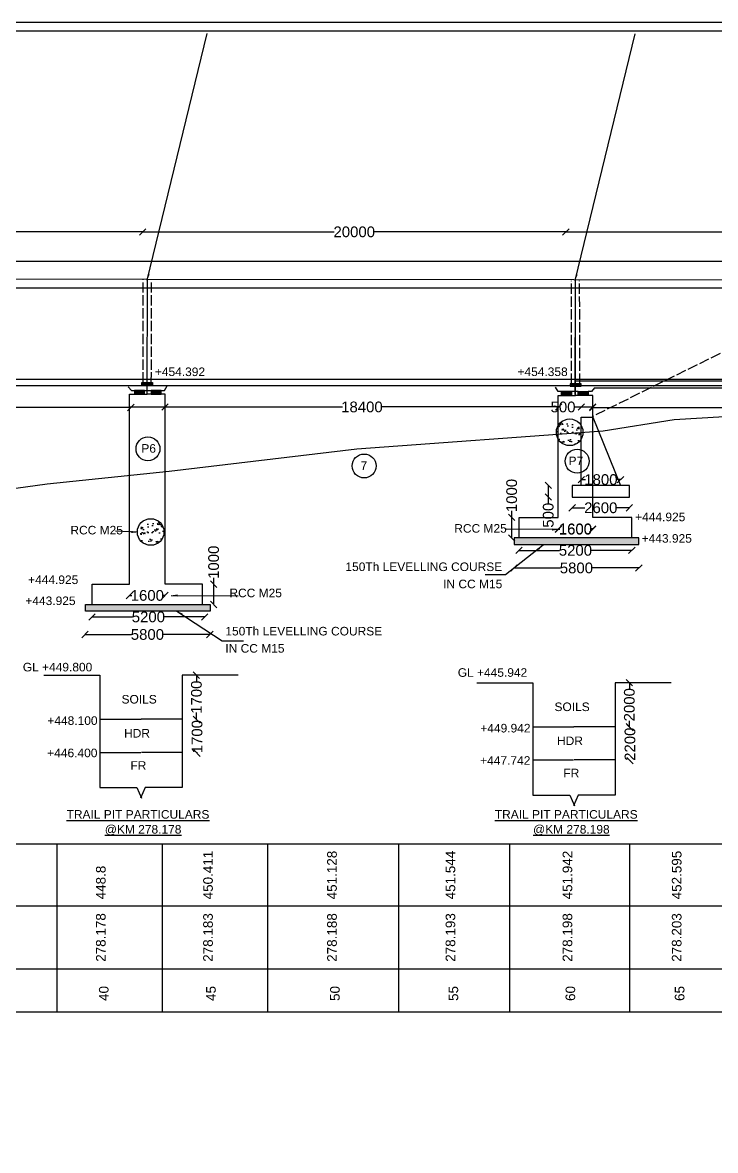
# Model space of a CAD drawing. Header units: millimetres. Extents: x 5124 to 3252586, y 2311 to 45846679.
# Drawn here: x 3132391 to 3164775, y 45793984 to 45846679 of the extents above; entities that cross this region are included whole.
import ezdxf

# ---------------------------------------------------------------- set-up
doc = ezdxf.new("R2010")
doc.units = ezdxf.units.MM
doc.header["$MEASUREMENT"] = 0
doc.linetypes.add('ACAD_ISO02W100', pattern=[15, 12, -3])
for name, color, linetype in [('DIMENSION', 7, 'Continuous'), ('DRAWING', 7, 'Continuous'), ('TEXT', 7, 'Continuous')]:
    doc.layers.add(name, color=color, linetype=linetype)
doc.styles.get("Standard").update_dxf_attribs({"font": 'arial.ttf'})
doc.dimstyles.get("Standard").update_dxf_attribs({"dimtxt": 500, "dimasz": 300, "dimexe": 0.18, "dimexo": 0.0625, "dimgap": 0.09, "dimtad": 0, "dimdec": 0, "dimzin": 0, "dimdsep": 46, "dimtxsty": 'Standard', "dimblk": 'OBLIQUE', "dimcen": 0.09, "dimse1": 1, "dimse2": 1, "dimadec": 0, "dimazin": 0, "dimtfac": 1, "dimtdec": 0, "dimtofl": 0, "dimtmove": 0, "dimatfit": 3, "dimfxl": 1, "dimtolj": 1, "dimtzin": 0, "dimarcsym": 0})

# ---------------------------------------------------------------- blocks, each defined once
blk = doc.blocks.new('_Oblique')
at = {"color": 0, "linetype": 'ByBlock', "lineweight": -2}
blk.add_line((-0.5, -0.5), (0.5, 0.5), dxfattribs=at)
blk = doc.blocks.new('*D43')
at = {"layer": 'Defpoints', "color": 0, "transparency": 16777216}
for p in [(3135638, 45819491), (3140907, 45819491), (3140907, 45818908)]:
    blk.add_point(p, dxfattribs=at)
at = {"layer": 'DIMENSION', "color": 0, "lineweight": -2, "transparency": 16777216}
for p, q in [((3135638, 45818908), (3137527, 45818908)), ((3140907, 45818908), (3139018, 45818908))]:
    blk.add_line(p, q, dxfattribs=at)
at = {"layer": 'DIMENSION', "color": 0, "lineweight": -2, "transparency": 16777216, "xscale": 300, "yscale": 300, "zscale": 300, "rotation": 180}
blk.add_blockref('_Oblique', (3135638, 45818908), dxfattribs=at)
at = {"layer": 'DIMENSION', "color": 0, "lineweight": -2, "transparency": 16777216, "xscale": 300, "yscale": 300, "zscale": 300}
blk.add_blockref('_Oblique', (3140907, 45818908), dxfattribs=at)
at = {"layer": 'DIMENSION', "color": 0, "transparency": 16777216, "insert": (3138272, 45818908), "char_height": 500, "attachment_point": 5}
blk.add_mtext('\\A1;5200', dxfattribs=at)
blk = doc.blocks.new('*D44')
at = {"layer": 'Defpoints', "color": 0, "transparency": 16777216}
for p in [(3135311, 45819185), (3141143, 45819185), (3141143, 45818087)]:
    blk.add_point(p, dxfattribs=at)
at = {"layer": 'DIMENSION', "color": 0, "lineweight": -2, "transparency": 16777216}
for p, q in [((3135311, 45818087), (3137481, 45818087)), ((3141143, 45818087), (3138973, 45818087))]:
    blk.add_line(p, q, dxfattribs=at)
at = {"layer": 'DIMENSION', "color": 0, "lineweight": -2, "transparency": 16777216, "xscale": 300, "yscale": 300, "zscale": 300, "rotation": 180}
blk.add_blockref('_Oblique', (3135311, 45818087), dxfattribs=at)
at = {"layer": 'DIMENSION', "color": 0, "lineweight": -2, "transparency": 16777216, "xscale": 300, "yscale": 300, "zscale": 300}
blk.add_blockref('_Oblique', (3141143, 45818087), dxfattribs=at)
at = {"layer": 'DIMENSION', "color": 0, "transparency": 16777216, "insert": (3138227, 45818087), "char_height": 500, "attachment_point": 5}
blk.add_mtext('\\A1;5800', dxfattribs=at)
blk = doc.blocks.new('*D45')
at = {"layer": 'Defpoints', "color": 0, "transparency": 16777216}
for p in [(3137391, 45820441), (3139054, 45820441), (3139054, 45819912)]:
    blk.add_point(p, dxfattribs=at)
at = {"layer": 'DIMENSION', "color": 0, "lineweight": -2, "transparency": 16777216}
for p, q in [((3137391, 45819912), (3137500, 45819912)), ((3139054, 45819912), (3138945, 45819912))]:
    blk.add_line(p, q, dxfattribs=at)
at = {"layer": 'DIMENSION', "color": 0, "lineweight": -2, "transparency": 16777216, "xscale": 300, "yscale": 300, "zscale": 300, "rotation": 180}
blk.add_blockref('_Oblique', (3137391, 45819912), dxfattribs=at)
at = {"layer": 'DIMENSION', "color": 0, "lineweight": -2, "transparency": 16777216, "xscale": 300, "yscale": 300, "zscale": 300}
blk.add_blockref('_Oblique', (3139054, 45819912), dxfattribs=at)
at = {"layer": 'DIMENSION', "color": 0, "transparency": 16777216, "insert": (3138222, 45819912), "char_height": 500, "attachment_point": 5}
blk.add_mtext('\\A1;1600', dxfattribs=at)
blk = doc.blocks.new('*D46')
at = {"layer": 'Defpoints', "color": 0, "transparency": 16777216}
for p in [(3140807, 45820441), (3141323, 45820441), (3140807, 45819491)]:
    blk.add_point(p, dxfattribs=at)
at = {"layer": 'DIMENSION', "color": 0, "lineweight": -2, "transparency": 16777216}
for p, q in [((3141323, 45820441), (3141323, 45820741)), ((3141323, 45819491), (3141323, 45820441))]:
    blk.add_line(p, q, dxfattribs=at)
at = {"layer": 'DIMENSION', "color": 0, "lineweight": -2, "transparency": 16777216, "xscale": 300, "yscale": 300, "zscale": 300}
for p, rotation in [((3141323, 45820441), 90), ((3141323, 45819491), 270)]:
    blk.add_blockref('_Oblique', p, dxfattribs=dict(at, rotation=rotation))
at = {"layer": 'DIMENSION', "color": 0, "transparency": 16777216, "insert": (3141323, 45821463), "char_height": 500, "attachment_point": 5, "rotation": 90}
blk.add_mtext('\\A1;1000', dxfattribs=at)
blk = doc.blocks.new('*D56')
at = {"layer": 'Defpoints', "color": 0, "transparency": 16777216}
for p in [(3155253, 45823559), (3155596, 45823559), (3155596, 45822600)]:
    blk.add_point(p, dxfattribs=at)
at = {"layer": 'DIMENSION', "color": 0, "lineweight": -2, "transparency": 16777216}
for p, q in [((3155253, 45823559), (3155253, 45823859)), ((3155253, 45822600), (3155253, 45823559))]:
    blk.add_line(p, q, dxfattribs=at)
at = {"layer": 'DIMENSION', "color": 0, "lineweight": -2, "transparency": 16777216, "xscale": 300, "yscale": 300, "zscale": 300}
for p, rotation in [((3155253, 45823559), 90), ((3155253, 45822600), 270)]:
    blk.add_blockref('_Oblique', p, dxfattribs=dict(at, rotation=rotation))
at = {"layer": 'DIMENSION', "color": 0, "transparency": 16777216, "insert": (3155253, 45824582), "char_height": 500, "attachment_point": 5, "rotation": 90}
blk.add_mtext('\\A1;1000', dxfattribs=at)
blk = doc.blocks.new('*D57')
at = {"layer": 'Defpoints', "color": 0, "transparency": 16777216}
for p in [(3155596, 45822600), (3160866, 45822600), (3155596, 45822017)]:
    blk.add_point(p, dxfattribs=at)
at = {"layer": 'DIMENSION', "color": 0, "lineweight": -2, "transparency": 16777216}
for p, q in [((3155596, 45822017), (3157485, 45822017)), ((3160866, 45822017), (3158977, 45822017))]:
    blk.add_line(p, q, dxfattribs=at)
at = {"layer": 'DIMENSION', "color": 0, "lineweight": -2, "transparency": 16777216, "xscale": 300, "yscale": 300, "zscale": 300, "rotation": 180}
blk.add_blockref('_Oblique', (3155596, 45822017), dxfattribs=at)
at = {"layer": 'DIMENSION', "color": 0, "lineweight": -2, "transparency": 16777216, "xscale": 300, "yscale": 300, "zscale": 300}
blk.add_blockref('_Oblique', (3160866, 45822017), dxfattribs=at)
at = {"layer": 'DIMENSION', "color": 0, "transparency": 16777216, "insert": (3158231, 45822017), "char_height": 500, "attachment_point": 5}
blk.add_mtext('\\A1;5200', dxfattribs=at)
blk = doc.blocks.new('*D58')
at = {"layer": 'Defpoints', "color": 0, "transparency": 16777216}
for p in [(3155361, 45822294), (3161193, 45822294), (3155361, 45821196)]:
    blk.add_point(p, dxfattribs=at)
at = {"layer": 'DIMENSION', "color": 0, "lineweight": -2, "transparency": 16777216}
for p, q in [((3155361, 45821196), (3157531, 45821196)), ((3161193, 45821196), (3159022, 45821196))]:
    blk.add_line(p, q, dxfattribs=at)
at = {"layer": 'DIMENSION', "color": 0, "lineweight": -2, "transparency": 16777216, "xscale": 300, "yscale": 300, "zscale": 300, "rotation": 180}
blk.add_blockref('_Oblique', (3155361, 45821196), dxfattribs=at)
at = {"layer": 'DIMENSION', "color": 0, "lineweight": -2, "transparency": 16777216, "xscale": 300, "yscale": 300, "zscale": 300}
blk.add_blockref('_Oblique', (3161193, 45821196), dxfattribs=at)
at = {"layer": 'DIMENSION', "color": 0, "transparency": 16777216, "insert": (3158277, 45821196), "char_height": 500, "attachment_point": 5}
blk.add_mtext('\\A1;5800', dxfattribs=at)
blk = doc.blocks.new('*D59')
at = {"layer": 'Defpoints', "color": 0, "transparency": 16777216}
for p in [(3158080, 45824512), (3160752, 45824512), (3158080, 45824007)]:
    blk.add_point(p, dxfattribs=at)
at = {"layer": 'DIMENSION', "color": 0, "lineweight": -2, "transparency": 16777216}
for p, q in [((3158080, 45824007), (3158666, 45824007)), ((3160752, 45824007), (3160166, 45824007))]:
    blk.add_line(p, q, dxfattribs=at)
at = {"layer": 'DIMENSION', "color": 0, "lineweight": -2, "transparency": 16777216, "xscale": 300, "yscale": 300, "zscale": 300, "rotation": 180}
blk.add_blockref('_Oblique', (3158080, 45824007), dxfattribs=at)
at = {"layer": 'DIMENSION', "color": 0, "lineweight": -2, "transparency": 16777216, "xscale": 300, "yscale": 300, "zscale": 300}
blk.add_blockref('_Oblique', (3160752, 45824007), dxfattribs=at)
at = {"layer": 'DIMENSION', "color": 0, "transparency": 16777216, "insert": (3159416, 45824007), "char_height": 500, "attachment_point": 5}
blk.add_mtext('\\A1;2600', dxfattribs=at)
blk = doc.blocks.new('*D60')
at = {"layer": 'Defpoints', "color": 0, "transparency": 16777216}
for p in [(2750615, 45825053), (3156961, 45824512), (3158080, 45824512)]:
    blk.add_point(p, dxfattribs=at)
at = {"layer": 'DIMENSION', "color": 0, "lineweight": -2, "transparency": 16777216}
for p, q in [((3156961, 45825053), (3156961, 45824512)), ((3156961, 45824512), (3156961, 45824212))]:
    blk.add_line(p, q, dxfattribs=at)
at = {"layer": 'DIMENSION', "color": 0, "lineweight": -2, "transparency": 16777216, "xscale": 300, "yscale": 300, "zscale": 300}
for p, rotation in [((3156961, 45825053), 90), ((3156961, 45824512), 270)]:
    blk.add_blockref('_Oblique', p, dxfattribs=dict(at, rotation=rotation))
at = {"layer": 'DIMENSION', "color": 0, "transparency": 16777216, "insert": (3156961, 45823660), "char_height": 500, "attachment_point": 5, "rotation": 90}
blk.add_mtext('\\A1;500', dxfattribs=at)
blk = doc.blocks.new('*D61')
at = {"layer": 'Defpoints', "color": 0, "transparency": 16777216}
for p in [(3157426, 45824010), (3159036, 45824010), (3157426, 45823021)]:
    blk.add_point(p, dxfattribs=at)
at = {"layer": 'DIMENSION', "color": 0, "lineweight": -2, "transparency": 16777216}
for p, q in [((3157426, 45823021), (3157509, 45823021)), ((3159036, 45823021), (3158954, 45823021))]:
    blk.add_line(p, q, dxfattribs=at)
at = {"layer": 'DIMENSION', "color": 0, "lineweight": -2, "transparency": 16777216, "xscale": 300, "yscale": 300, "zscale": 300, "rotation": 180}
blk.add_blockref('_Oblique', (3157426, 45823021), dxfattribs=at)
at = {"layer": 'DIMENSION', "color": 0, "lineweight": -2, "transparency": 16777216, "xscale": 300, "yscale": 300, "zscale": 300}
blk.add_blockref('_Oblique', (3159036, 45823021), dxfattribs=at)
at = {"layer": 'DIMENSION', "color": 0, "transparency": 16777216, "insert": (3158231, 45823021), "char_height": 500, "attachment_point": 5}
blk.add_mtext('\\A1;1600', dxfattribs=at)
blk = doc.blocks.new('*D62')
at = {"layer": 'Defpoints', "color": 0, "transparency": 16777216}
for p in [(3158502, 45825323), (3158502, 45825053), (3160337, 45825053)]:
    blk.add_point(p, dxfattribs=at)
at = {"layer": 'DIMENSION', "color": 0, "lineweight": -2, "transparency": 16777216}
for p, q in [((3158502, 45825323), (3158698, 45825323)), ((3160337, 45825323), (3160142, 45825323))]:
    blk.add_line(p, q, dxfattribs=at)
at = {"layer": 'DIMENSION', "color": 0, "lineweight": -2, "transparency": 16777216, "xscale": 300, "yscale": 300, "zscale": 300, "rotation": 180}
blk.add_blockref('_Oblique', (3158502, 45825323), dxfattribs=at)
at = {"layer": 'DIMENSION', "color": 0, "lineweight": -2, "transparency": 16777216, "xscale": 300, "yscale": 300, "zscale": 300}
blk.add_blockref('_Oblique', (3160337, 45825323), dxfattribs=at)
at = {"layer": 'DIMENSION', "color": 0, "transparency": 16777216, "insert": (3159420, 45825323), "char_height": 500, "attachment_point": 5}
blk.add_mtext('\\A1;1800', dxfattribs=at)
blk = doc.blocks.new('*D63')
at = {"layer": 'Defpoints', "color": 0, "transparency": 16777216}
for p in [(3158502, 45828716), (3158502, 45828250), (3159036, 45828250)]:
    blk.add_point(p, dxfattribs=at)
at = {"layer": 'DIMENSION', "color": 0, "lineweight": -2, "transparency": 16777216}
for p, q in [((3158502, 45828716), (3158202, 45828716)), ((3159036, 45828716), (3158502, 45828716))]:
    blk.add_line(p, q, dxfattribs=at)
at = {"layer": 'DIMENSION', "color": 0, "lineweight": -2, "transparency": 16777216, "xscale": 300, "yscale": 300, "zscale": 300, "rotation": 180}
blk.add_blockref('_Oblique', (3158502, 45828716), dxfattribs=at)
at = {"layer": 'DIMENSION', "color": 0, "lineweight": -2, "transparency": 16777216, "xscale": 300, "yscale": 300, "zscale": 300}
blk.add_blockref('_Oblique', (3159036, 45828716), dxfattribs=at)
at = {"layer": 'DIMENSION', "color": 0, "transparency": 16777216, "insert": (3157651, 45828716), "char_height": 500, "attachment_point": 5}
blk.add_mtext('\\A1;500', dxfattribs=at)
blk = doc.blocks.new('*D64')
at = {"layer": 'Defpoints', "color": 0, "transparency": 16777216}
for p in [(3157426, 45823559), (3159036, 45823559), (3157426, 45823005)]:
    blk.add_point(p, dxfattribs=at)
at = {"layer": 'DIMENSION', "color": 0, "lineweight": -2, "transparency": 16777216}
for p, q in [((3157426, 45823005), (3157509, 45823005)), ((3159036, 45823005), (3158954, 45823005))]:
    blk.add_line(p, q, dxfattribs=at)
at = {"layer": 'DIMENSION', "color": 0, "lineweight": -2, "transparency": 16777216, "xscale": 300, "yscale": 300, "zscale": 300, "rotation": 180}
blk.add_blockref('_Oblique', (3157426, 45823005), dxfattribs=at)
at = {"layer": 'DIMENSION', "color": 0, "lineweight": -2, "transparency": 16777216, "xscale": 300, "yscale": 300, "zscale": 300}
blk.add_blockref('_Oblique', (3159036, 45823005), dxfattribs=at)
at = {"layer": 'DIMENSION', "color": 0, "transparency": 16777216, "insert": (3158231, 45823005), "char_height": 500, "attachment_point": 5}
blk.add_mtext('\\A1;1600', dxfattribs=at)
blk = doc.blocks.new('*D70')
at = {"layer": 'Defpoints', "color": 0, "lineweight": -2, "transparency": 16777216}
for p, q in [((3119054, 45828694), (3127337, 45828694)), ((3137452, 45828694), (3129170, 45828694))]:
    blk.add_line(p, q, dxfattribs=at)
at = {"layer": 'Defpoints', "color": 0, "transparency": 16777216}
for p in [(3119054, 45828984), (3137452, 45828984), (3137452, 45828694)]:
    blk.add_point(p, dxfattribs=at)
at = {"layer": 'Defpoints', "color": 0, "lineweight": -2, "transparency": 16777216, "xscale": 300, "yscale": 300, "zscale": 300, "rotation": 180}
blk.add_blockref('_Oblique', (3119054, 45828694), dxfattribs=at)
at = {"layer": 'Defpoints', "color": 0, "lineweight": -2, "transparency": 16777216, "xscale": 300, "yscale": 300, "zscale": 300}
blk.add_blockref('_Oblique', (3137452, 45828694), dxfattribs=at)
at = {"layer": 'Defpoints', "color": 0, "transparency": 16777216, "insert": (3128253, 45828694), "char_height": 500, "attachment_point": 5}
blk.add_mtext('\\A1;18400', dxfattribs=at)
blk = doc.blocks.new('*D71')
at = {"layer": 'Defpoints', "color": 0, "lineweight": -2, "transparency": 16777216}
for p, q in [((3139054, 45828718), (3147337, 45828718)), ((3157452, 45828718), (3149170, 45828718))]:
    blk.add_line(p, q, dxfattribs=at)
at = {"layer": 'Defpoints', "color": 0, "transparency": 16777216}
for p in [(3139054, 45829008), (3157452, 45829008), (3157452, 45828718)]:
    blk.add_point(p, dxfattribs=at)
at = {"layer": 'Defpoints', "color": 0, "lineweight": -2, "transparency": 16777216, "xscale": 300, "yscale": 300, "zscale": 300, "rotation": 180}
blk.add_blockref('_Oblique', (3139054, 45828718), dxfattribs=at)
at = {"layer": 'Defpoints', "color": 0, "lineweight": -2, "transparency": 16777216, "xscale": 300, "yscale": 300, "zscale": 300}
blk.add_blockref('_Oblique', (3157452, 45828718), dxfattribs=at)
at = {"layer": 'Defpoints', "color": 0, "transparency": 16777216, "insert": (3148253, 45828718), "char_height": 500, "attachment_point": 5}
blk.add_mtext('\\A1;18400', dxfattribs=at)
blk = doc.blocks.new('*D72')
at = {"layer": 'Defpoints', "color": 0, "lineweight": -2, "transparency": 16777216}
for p, q in [((3159036, 45828694), (3167319, 45828694)), ((3177434, 45828694), (3169152, 45828694))]:
    blk.add_line(p, q, dxfattribs=at)
at = {"layer": 'Defpoints', "color": 0, "transparency": 16777216}
for p in [(3159036, 45828984), (3177434, 45828984), (3177434, 45828694)]:
    blk.add_point(p, dxfattribs=at)
at = {"layer": 'Defpoints', "color": 0, "lineweight": -2, "transparency": 16777216, "xscale": 300, "yscale": 300, "zscale": 300, "rotation": 180}
blk.add_blockref('_Oblique', (3159036, 45828694), dxfattribs=at)
at = {"layer": 'Defpoints', "color": 0, "lineweight": -2, "transparency": 16777216, "xscale": 300, "yscale": 300, "zscale": 300}
blk.add_blockref('_Oblique', (3177434, 45828694), dxfattribs=at)
at = {"layer": 'Defpoints', "color": 0, "transparency": 16777216, "insert": (3168235, 45828694), "char_height": 500, "attachment_point": 5}
blk.add_mtext('\\A1;18400', dxfattribs=at)
blk = doc.blocks.new('*D79')
at = {"layer": 'Defpoints', "color": 0, "lineweight": -2, "transparency": 16777216}
for p, q in [((3118229, 45836898), (3127173, 45836898)), ((3138005, 45836898), (3129061, 45836898))]:
    blk.add_line(p, q, dxfattribs=at)
at = {"layer": 'Defpoints', "color": 0, "transparency": 16777216}
for p in [(3138005, 45836898), (3118229, 45836778), (3138005, 45836778)]:
    blk.add_point(p, dxfattribs=at)
at = {"layer": 'Defpoints', "color": 0, "lineweight": -2, "transparency": 16777216, "xscale": 300, "yscale": 300, "zscale": 300, "rotation": 180}
blk.add_blockref('_Oblique', (3118229, 45836898), dxfattribs=at)
at = {"layer": 'Defpoints', "color": 0, "lineweight": -2, "transparency": 16777216, "xscale": 300, "yscale": 300, "zscale": 300}
blk.add_blockref('_Oblique', (3138005, 45836898), dxfattribs=at)
at = {"layer": 'Defpoints', "color": 0, "transparency": 16777216, "insert": (3128117, 45836898), "char_height": 500, "attachment_point": 5}
blk.add_mtext('\\A1;20000', dxfattribs=at)
blk = doc.blocks.new('*D80')
at = {"layer": 'Defpoints', "color": 0, "lineweight": -2, "transparency": 16777216}
for p, q in [((3138005, 45836898), (3146949, 45836898)), ((3157782, 45836898), (3148838, 45836898))]:
    blk.add_line(p, q, dxfattribs=at)
at = {"layer": 'Defpoints', "color": 0, "transparency": 16777216}
for p in [(3157782, 45836898), (3138005, 45836778), (3157782, 45836778)]:
    blk.add_point(p, dxfattribs=at)
at = {"layer": 'Defpoints', "color": 0, "lineweight": -2, "transparency": 16777216, "xscale": 300, "yscale": 300, "zscale": 300, "rotation": 180}
blk.add_blockref('_Oblique', (3138005, 45836898), dxfattribs=at)
at = {"layer": 'Defpoints', "color": 0, "lineweight": -2, "transparency": 16777216, "xscale": 300, "yscale": 300, "zscale": 300}
blk.add_blockref('_Oblique', (3157782, 45836898), dxfattribs=at)
at = {"layer": 'Defpoints', "color": 0, "transparency": 16777216, "insert": (3147894, 45836898), "char_height": 500, "attachment_point": 5}
blk.add_mtext('\\A1;20000', dxfattribs=at)
blk = doc.blocks.new('*D81')
at = {"layer": 'Defpoints', "color": 0, "lineweight": -2, "transparency": 16777216}
for p, q in [((3157782, 45836898), (3166964, 45836898)), ((3177980, 45836898), (3168797, 45836898))]:
    blk.add_line(p, q, dxfattribs=at)
at = {"layer": 'Defpoints', "color": 0, "transparency": 16777216}
for p in [(3177980, 45836898), (3157782, 45836778), (3177980, 45836778)]:
    blk.add_point(p, dxfattribs=at)
at = {"layer": 'Defpoints', "color": 0, "lineweight": -2, "transparency": 16777216, "xscale": 300, "yscale": 300, "zscale": 300, "rotation": 180}
blk.add_blockref('_Oblique', (3157782, 45836898), dxfattribs=at)
at = {"layer": 'Defpoints', "color": 0, "lineweight": -2, "transparency": 16777216, "xscale": 300, "yscale": 300, "zscale": 300}
blk.add_blockref('_Oblique', (3177980, 45836898), dxfattribs=at)
at = {"layer": 'Defpoints', "color": 0, "transparency": 16777216, "insert": (3167881, 45836898), "char_height": 500, "attachment_point": 5}
blk.add_mtext('\\A1;19700', dxfattribs=at)
blk = doc.blocks.new('*D93')
at = {"layer": 'Defpoints', "color": 0, "transparency": 16777216}
for p in [(3139849, 45816189), (3140518, 45816189), (3139833, 45814129)]:
    blk.add_point(p, dxfattribs=at)
at = {"layer": 'DIMENSION', "color": 0, "lineweight": -2, "transparency": 16777216}
for p, q in [((3140518, 45816189), (3140518, 45815881)), ((3140518, 45814129), (3140518, 45814437))]:
    blk.add_line(p, q, dxfattribs=at)
at = {"layer": 'DIMENSION', "color": 0, "lineweight": -2, "transparency": 16777216, "xscale": 300, "yscale": 300, "zscale": 300}
for p, rotation in [((3140518, 45816189), 90), ((3140518, 45814129), 270)]:
    blk.add_blockref('_Oblique', p, dxfattribs=dict(at, rotation=rotation))
at = {"layer": 'DIMENSION', "color": 0, "transparency": 16777216, "insert": (3140518, 45815159), "char_height": 500, "attachment_point": 5, "rotation": 90}
blk.add_mtext('\\A1;1700', dxfattribs=at)
blk = doc.blocks.new('*D94')
at = {"layer": 'Defpoints', "color": 0, "transparency": 16777216}
for p in [(3139879, 45814089), (3140548, 45814089), (3139879, 45812544)]:
    blk.add_point(p, dxfattribs=at)
at = {"layer": 'DIMENSION', "color": 0, "lineweight": -2, "transparency": 16777216}
for p, q in [((3140548, 45814089), (3140548, 45814039)), ((3140548, 45812544), (3140548, 45812594))]:
    blk.add_line(p, q, dxfattribs=at)
at = {"layer": 'DIMENSION', "color": 0, "lineweight": -2, "transparency": 16777216, "xscale": 300, "yscale": 300, "zscale": 300}
for p, rotation in [((3140548, 45814089), 90), ((3140548, 45812544), 270)]:
    blk.add_blockref('_Oblique', p, dxfattribs=dict(at, rotation=rotation))
at = {"layer": 'DIMENSION', "color": 0, "transparency": 16777216, "insert": (3140548, 45813316), "char_height": 500, "attachment_point": 5, "rotation": 90}
blk.add_mtext('\\A1;1700', dxfattribs=at)
blk = doc.blocks.new('*D95')
at = {"layer": 'Defpoints', "color": 0, "transparency": 16777216}
for p in [(3160083, 45815836), (3160752, 45815836), (3160068, 45813776)]:
    blk.add_point(p, dxfattribs=at)
at = {"layer": 'DIMENSION', "color": 0, "lineweight": -2, "transparency": 16777216}
for p, q in [((3160752, 45815836), (3160752, 45815556)), ((3160752, 45813776), (3160752, 45814056))]:
    blk.add_line(p, q, dxfattribs=at)
at = {"layer": 'DIMENSION', "color": 0, "lineweight": -2, "transparency": 16777216, "xscale": 300, "yscale": 300, "zscale": 300}
for p, rotation in [((3160752, 45815836), 90), ((3160752, 45813776), 270)]:
    blk.add_blockref('_Oblique', p, dxfattribs=dict(at, rotation=rotation))
at = {"layer": 'DIMENSION', "color": 0, "transparency": 16777216, "insert": (3160752, 45814806), "char_height": 500, "attachment_point": 5, "rotation": 90}
blk.add_mtext('\\A1;2000', dxfattribs=at)
blk = doc.blocks.new('*D96')
at = {"layer": 'Defpoints', "color": 0, "transparency": 16777216}
for p in [(3160113, 45813736), (3160782, 45813736), (3160113, 45812191)]:
    blk.add_point(p, dxfattribs=at)
at = {"layer": 'DIMENSION', "color": 0, "lineweight": -2, "transparency": 16777216}
for p, q in [((3160782, 45813736), (3160782, 45813713)), ((3160782, 45812191), (3160782, 45812213))]:
    blk.add_line(p, q, dxfattribs=at)
at = {"layer": 'DIMENSION', "color": 0, "lineweight": -2, "transparency": 16777216, "xscale": 300, "yscale": 300, "zscale": 300}
for p, rotation in [((3160782, 45813736), 90), ((3160782, 45812191), 270)]:
    blk.add_blockref('_Oblique', p, dxfattribs=dict(at, rotation=rotation))
at = {"layer": 'DIMENSION', "color": 0, "transparency": 16777216, "insert": (3160782, 45812963), "char_height": 500, "attachment_point": 5, "rotation": 90}
blk.add_mtext('\\A1;2200', dxfattribs=at)

msp = doc.modelspace()

# ---------------------------------------------------------------- hatches: boundary and pattern name
at = {"layer": 'DRAWING'}
for points in [[(3138096.7, 45829495.6), (3137628.8, 45829495.6), (3137628.8, 45829310.5), (3138096.7, 45829310.5)], [(3138869.4, 45829495.6), (3138401.5, 45829495.6), (3138401.5, 45829310.5), (3138869.4, 45829310.5)], [(3157584.3, 45829437.4), (3157584.3, 45829252.3), (3158052.2, 45829252.3), (3158052.2, 45829437.4)], [(3158357, 45829437.4), (3158357, 45829252.3), (3158824.9, 45829252.3), (3158824.9, 45829437.4)], [(3155360.6, 45822600), (3155360.6, 45822294.4), (3161192.5, 45822294.4), (3161192.5, 45822600)], [(3141157.5, 45819490.9), (3135325.5, 45819490.9), (3135325.5, 45819185.2), (3141157.5, 45819185.2)]]:
    msp.add_hatch(color=256, dxfattribs=at).paths.add_polyline_path(points)
h = msp.add_hatch(color=256, dxfattribs=at)
h.paths.add_polyline_path([(3138464.1, 45829859.6), (3138222.9, 45829859.6), (3138222.9, 45829755.2), (3138464.1, 45829755.2)])
h.paths.add_polyline_path([(3138222.9, 45829859.6), (3137958.2, 45829859.6), (3137958.2, 45829755.2), (3138222.9, 45829755.2)])
h = msp.add_hatch(color=256, dxfattribs=at)
h.paths.add_polyline_path([(3158230.9, 45829696.9), (3158230.8, 45829801.4), (3157989.6, 45829801.4), (3157989.6, 45829696.9)])
h.paths.add_polyline_path([(3158495.6, 45829696.9), (3158495.6, 45829801.4), (3158230.8, 45829801.4), (3158230.9, 45829696.9)])
h = msp.add_hatch(dxfattribs=at)
h.set_pattern_fill('AR-CONC', color=256, scale=100, style=0)
h.set_pattern_definition([(130, (6176908.3, 2025.34), (-717.2601826, -62.752135), [75, -825]), (185, (6176908.3, 2025.34), (138.751334, 752.192134), [60, -660]), (79.5486, (6176848.5, 2020.1), (-578.509382, 689.439542), [63.74019, -701.142112]), (133.8158, (6176908.3, 2225.3), (-1067.241049, -165.519014), [112.5, -1237.5]), (83.3644, (6176819.3, 2211.5), (-934.662706, 974.11787), [95.610288, -1051.713]), (188.8158, (6176908.3, 2225.3), (-934.661945, 974.1186), [90, -990]), (159, (6176808.3, 2175.34), (-596.907052, -402.618891), [75, -825]), (214, (6176808.3, 2175.34), (-243.315332, 725.150045), [60, -660]), (108.5486, (6176758.54, 2141.8), (-840.222629, 322.530497), [63.74019, -701.142112]), (142.5, (6176908.28, 2025.34), (-12.1598553, 332.8938538), [0, -652, 0, -670, 0, -662.5]), (172.5, (6176908.28, 2025.34), (-263.0695374, 394.411712), [0, -382, 0, -637, 0, -252.5]), (212.5, (6177131.28, 2025.34), (-533.8224362, -22.5548717), [0, -250, 0, -780, 0, -1035]), (222.5, (6177231.3, 2025.34), (-583.1861693, 100.1049823), [0, -325, 0, -518, 0, -735])])
h.paths.add_polyline_path([(3158584.1, 45827535.1, 1), (3157340.3, 45827535.1, 1)])
h = msp.add_hatch(dxfattribs=at)
h.set_pattern_fill('AR-CONC', color=256, scale=100, style=0)
h.set_pattern_definition([(50, (119433.3, -2632.83), (717.2601826, -62.752135), [75, -825]), (355, (119433.3, -2632.8), (-138.751334, 752.192134), [60, -660]), (100.4514, (119493.1, -2638.06), (578.509382, 689.439542), [63.74019, -701.142112]), (46.1842, (119433.3, -2432.8), (1067.241049, -165.519014), [112.5, -1237.5]), (96.6356, (119522.3, -2446.6), (934.662706, 974.11787), [95.610288, -1051.713]), (351.1842, (119433.3, -2432.8), (934.661945, 974.1186), [90, -990]), (21, (119533.3, -2482.83), (596.907052, -402.618891), [75, -825]), (326, (119533.3, -2482.8), (243.315332, 725.150045), [60, -660]), (71.4514, (119583.1, -2516.4), (840.222629, 322.530497), [63.74019, -701.142112]), (37.5, (119433.33, -2632.83), (12.1598553, 332.8938538), [0, -652, 0, -670, 0, -662.5]), (7.5, (119433.33, -2632.83), (263.0695374, 394.411712), [0, -382, 0, -637, 0, -252.5]), (327.5, (119210.33, -2632.83), (533.8224362, -22.5548717), [0, -250, 0, -780, 0, -1035]), (317.5, (119110.33, -2632.83), (583.1861693, 100.1049823), [0, -325, 0, -518, 0, -735])])
h.paths.add_polyline_path([(3139001.3, 45822876.9, 1), (3137757.5, 45822876.9, 1)])

# ---------------------------------------------------------------- linework, layer by layer
at = {"layer": 'DIMENSION'}
for points in [[(3018294, 45834283.1), (3178114.6, 45834283.1), (3178114.6, 45834645.7)], [(3158502.3, 45825052.9), (3158502.3, 45828249.8), (3159036.3, 45828249.8), (3160337.3, 45825052.9)]]:
    msp.add_lwpolyline(points, dxfattribs=at)
for centre in [(3138252.1, 45826765), (3148353.8, 45825962.3), (3158308.4, 45826183.4)]:
    msp.add_circle(centre, 558.5, dxfattribs=at)
at = {"layer": 'DRAWING'}
for points in [[(3235483.2, 45846678.7), (2993828.2, 45846678.7), (2993828.2, 45712015.7), (3235483.2, 45712015.7)], [(3018478.3, 45835531.2), (3178114.6, 45835531.2), (3178114.6, 45834645.7), (3018478.3, 45834775.2)], [(3137628.8, 45829310.5), (3138096.7, 45829310.5), (3138096.7, 45829495.6), (3137628.8, 45829495.6)], [(3137958.2, 45829859.6), (3138464.1, 45829859.6), (3138464.1, 45829755.2), (3137958.2, 45829755.2)], [(3138401.5, 45829310.5), (3138869.4, 45829310.5), (3138869.4, 45829495.6), (3138401.5, 45829495.6)], [(3158052.2, 45829252.3), (3157584.3, 45829252.3), (3157584.3, 45829437.4), (3158052.2, 45829437.4)], [(3158495.6, 45829801.4), (3157989.6, 45829801.4), (3157989.6, 45829696.9), (3158495.6, 45829696.9)], [(3158824.9, 45829252.3), (3158357, 45829252.3), (3158357, 45829437.4), (3158824.9, 45829437.4)], [(3160752, 45825052.9), (3158080, 45825052.9), (3158080, 45824511.9), (3160752, 45824511.9)], [(3161192.5, 45822600), (3155360.6, 45822600), (3155360.6, 45822294.4), (3161192.5, 45822294.4)], [(3135325.5, 45819490.9), (3141157.5, 45819490.9), (3141157.5, 45819185.2), (3135325.5, 45819185.2)], [(2994867.2, 45808300.7), (3198954.6, 45808300.7), (3198954.6, 45800440.5), (2994867.2, 45800440.5)], [(2994867.2, 45805415.5), (3190595.5, 45805415.5), (3190595.5, 45802449.2), (2994867.2, 45802449.2)]]:
    msp.add_lwpolyline(points, close=True, dxfattribs=at)
for points in [[(3177868.6, 45846270.1), (3121234.2, 45846270.1)], [(3138222.5, 45829310.5), (3138226.8, 45834678)], [(3138222.5, 45829310.5), (3138226.8, 45834678)], [(3158222.5, 45829294.3), (3158226.8, 45834661.8)], [(3158222.5, 45829294.3), (3158226.8, 45834661.8)], [(3158231.2, 45829252.3), (3158226.8, 45834661.8)], [(2997724.9, 45830023.8), (3198820.7, 45830023.8)], [(3178035.3, 45829703.4), (3059114.2, 45829703.4)], [(3137333.3, 45829664.5), (3137477.9, 45829495.3), (3137628.8, 45829495.6)], [(3138096.7, 45829495.6), (3138401.5, 45829495.6), (3139030.2, 45829495.6), (3139150.2, 45829699.7)], [(3158357, 45829437.4), (3158052.2, 45829437.4), (3157423.5, 45829437.4), (3157303.5, 45829641.5)], [(3198952.5, 45829926.6), (3158230.7, 45829926.6)], [(3159120.4, 45829606.2), (3158975.9, 45829437), (3158824.9, 45829437.4)], [(3159120.4, 45829606.2), (3177323.9, 45829606.2)], [(3085483.2, 45823743.5), (3093072, 45824227.9), (3098115.2, 45822710.3), (3103070.2, 45823744.1), (3108106.7, 45822969.3), (3113061.7, 45822793.4), (3118060.9, 45824025.1), (3128337.1, 45824404.1), (3133534.4, 45825130), (3139238.1, 45825723.8), (3148016.6, 45826763), (3159523.8, 45827598.9), (3162849, 45828126.7), (3172769, 45828722.1), (3179155.5, 45828854.1), (3186098.7, 45829338.6)], [(3135637.6, 45819490.9), (3135637.6, 45820441.1), (3137390.6, 45820441.1), (3137390.6, 45829310.5), (3138222.5, 45829310.5)], [(3140807.3, 45819490.9), (3140807.3, 45820441.1), (3139054.4, 45820441.1), (3139054.4, 45829310.5), (3138222.5, 45829310.5)], [(3157426.1, 45824105.4), (3157426.1, 45829252.3), (3158231.2, 45829252.3)], [(3159036.3, 45824105.4), (3159036.3, 45829252.3), (3158231.2, 45829252.3)], [(3137390.6, 45828717.8), (3139054.4, 45828717.8)], [(3155596.4, 45822600), (3155596.4, 45823559.4), (3157426.1, 45823559.4), (3157426.1, 45824105.4)], [(3160866, 45822600), (3160866, 45823559.4), (3159036.3, 45823559.4), (3159036.3, 45824105.4)], [(3133387.2, 45816188.9), (3136008.5, 45816188.9), (3136008.5, 45812583.3)], [(3142470.3, 45816188.9), (3139849, 45816188.9), (3139849, 45812583.3)], [(3153621.7, 45815835.7), (3156243, 45815835.7), (3156243, 45812230.2)], [(3162704.8, 45815835.7), (3160083.5, 45815835.7), (3160083.5, 45812230.2)], [(3136024, 45814129), (3137928.8, 45814129)], [(3139833.5, 45814129), (3137928.8, 45814129)], [(3156258.5, 45813775.9), (3158163.2, 45813775.9)], [(3160068, 45813775.9), (3158163.2, 45813775.9)], [(3136008.5, 45812583.3), (3136008.5, 45810933.8), (3137737.4, 45810933.8), (3137952.4, 45810438.3)], [(3136008.5, 45812583.3), (3137913.3, 45812583.3)], [(3139849, 45812583.3), (3139849, 45810933.8), (3138120.1, 45810933.8), (3137905.1, 45810438.3)], [(3139849, 45812583.3), (3137944.3, 45812583.3)], [(3156243, 45812230.2), (3156243, 45810580.7), (3157971.9, 45810580.7), (3158186.9, 45810085.1)], [(3156243, 45812230.2), (3158147.7, 45812230.2)], [(3160083.5, 45812230.2), (3160083.5, 45810580.7), (3158354.6, 45810580.7), (3158139.6, 45810085.1)], [(3160083.5, 45812230.2), (3158178.7, 45812230.2)], [(3133990.1, 45808300.7), (3133990.1, 45800440.5)], [(3138915.3, 45808300.7), (3138915.3, 45800440.5)], [(3143840.6, 45808300.7), (3143840.6, 45800440.5)], [(3149964.9, 45808300.7), (3149964.9, 45800440.5)], [(3155149, 45808300.7), (3155149, 45800440.5)], [(3160753.2, 45808300.7), (3160753.2, 45800440.5)]]:
    msp.add_lwpolyline(points, dxfattribs=at)
at = {"layer": 'DRAWING', "linetype": 'ACAD_ISO02W100', "ltscale": 40}
for points in [[(3138022, 45829859.6), (3138026, 45834677.9)], [(3138409.3, 45829859.6), (3138413.2, 45834677.9)], [(3158044.4, 45829801.4), (3158040.5, 45834619.6)], [(3158431.7, 45829801.4), (3158427.8, 45834619.6)], [(3171984.1, 45834673), (3159036.3, 45828274.7)]]:
    msp.add_lwpolyline(points, dxfattribs=at)
at = {"layer": 'DRAWING'}
for centre in [(3157962.2, 45827535.1), (3138379.4, 45822876.9)]:
    msp.add_circle(centre, 621.9, dxfattribs=at)

# ---------------------------------------------------------------- texts
at = {"layer": 'DIMENSION'}
for s, p in [('+454.392', (3138575, 45830163)), ('+454.358', (3155523.5, 45830163)), ('P6', (3137943, 45826582.1)), ('P7', (3157911.2, 45826000.5)), ('7', (3148189.2, 45825779.4)), ('+444.925', (3161021.7, 45823382)), ('RCC M25', (3134627.6, 45822764)), ('RCC M25', (3152568.7, 45822844.9)), ('+443.925', (3161326.7, 45822378.2)), ('150Th LEVELLING COURSE', (3147481, 45821052.5)), ('+444.925', (3132649.9, 45820445.6)), ('IN CC M15', (3152048.3, 45820249.3)), ('RCC M25', (3142059.8, 45819829.9)), ('+443.925', (3132521.6, 45819463.6)), ('150Th LEVELLING COURSE', (3141870, 45818044.3)), ('IN CC M15', (3141870, 45817241.1)), ('GL +449.800', (3132402.8, 45816364.6)), ('GL +445.942', (3152731.4, 45816112.3)), ('SOILS', (3137017.2, 45814863.8)), ('SOILS', (3157251.7, 45814510.7)), ('+448.100', (3133551.3, 45813865.5)), ('HDR', (3137136.4, 45813275.8)), ('+449.942', (3153785.8, 45813512.4)), ('HDR', (3157370.8, 45812922.7)), ('+446.400', (3133544.6, 45812355.2)), ('FR', (3137432.5, 45811769.6)), ('+447.742', (3153779.1, 45812002.1)), ('FR', (3157667, 45811416.5)), ('%%UTRAIL PIT PARTICULARS', (3134448.5, 45809484.4)), ('%%UTRAIL PIT PARTICULARS', (3154463.7, 45809484.4)), ('%%U@KM 278.178', (3136235, 45808787.3)), ('%%U@KM 278.198', (3156250.2, 45808787.3))]:
    msp.add_text(s, height=400, dxfattribs=at).set_placement(p)
at = {"layer": 'TEXT'}
for s, p in [('450.411', (3141283.1, 45805713.6)), ('451.128', (3147076.9, 45805713.6)), ('451.544', (3152613.5, 45805713.6)), ('451.942', (3158082.1, 45805713.6)), ('452.595', (3163187.6, 45805713.6)), ('448.8', (3136273.3, 45805713.6)), ('278.178', (3136273.3, 45802796.4)), ('278.183', (3141283.1, 45802796.4)), ('278.188', (3147076.9, 45802796.4)), ('278.193', (3152613.5, 45802796.4)), ('278.198', (3158082.1, 45802796.4)), ('278.203', (3163187.6, 45802796.4)), ('40', (3136410.5, 45800967.1)), ('45', (3141420.3, 45800967.1)), ('50', (3147214.1, 45800967.1)), ('55', (3152750.7, 45800967.1)), ('60', (3158219.3, 45800967.1)), ('65', (3163324.8, 45800967.1))]:
    msp.add_text(s, height=450, rotation=90, dxfattribs=at).set_placement(p)

# ---------------------------------------------------------------- dimensions: what is measured, and where the dimension line sits
at = {"layer": 'Defpoints'}
for base, p1, p2, text, picture, middle in [((3138005.2, 45836897.9), (3118228.6, 45836778.1), (3138005.2, 45836778.1), '20000', '*D79', (3128116.9, 45836897.9)), ((3157781.8, 45836897.9), (3138005.2, 45836778.1), (3157781.8, 45836778.1), '20000', '*D80', (3147893.5, 45836897.9)), ((3177979.6, 45836897.9), (3157781.8, 45836778.1), (3177979.6, 45836778.1), '19700', '*D81', (3167880.7, 45836897.9)), ((3137452.4, 45828694.4), (3119054.4, 45828984.1), (3137452.4, 45828984.1), '18400', '*D70', (3128253.4, 45828694.4)), ((3157452.4, 45828717.8), (3139054.4, 45829007.6), (3157452.4, 45829007.6), '18400', '*D71', (3148253.4, 45828717.8)), ((3177434.3, 45828694.4), (3159036.3, 45828984.1), (3177434.3, 45828984.1), '18400', '*D72', (3168235.3, 45828694.4))]:
    dim = msp.add_linear_dim(base=base, p1=p1, p2=p2, text=text, dimstyle='Standard', dxfattribs=at)
    dim.commit()
    dim.dimension.update_dxf_attribs({"geometry": picture, "text_midpoint": middle})
at = {"layer": 'DIMENSION'}
for base, p1, p2, angle, text, picture, middle in [((3158502.3, 45828716.2), (3159036.3, 45828249.8), (3158502.3, 45828249.8), 180, '500', '*D63', (3157650.7, 45828716.2)), ((3155253.3, 45823559.4), (3155596.4, 45822600), (3155596.4, 45823559.4), 90, '1000', '*D56', (3155253.3, 45824581.7)), ((3158502.3, 45825322.7), (3160337.3, 45825052.9), (3158502.3, 45825052.9), 180, '1800', '*D62', (3159419.8, 45825322.7)), ((3156961.4, 45824511.9), (2750615.4, 45825052.9), (3158080, 45824511.9), 90, '500', '*D60', (3156961.4, 45823660.3)), ((3158080, 45824006.9), (3160752, 45824511.9), (3158080, 45824511.9), 180, '2600', '*D59', (3159416, 45824006.9)), ((3157426.1, 45823020.6), (3159036.3, 45824010.5), (3157426.1, 45824010.5), 180, '1600', '*D61', (3158231.2, 45823020.6)), ((3157426.1, 45823005.3), (3159036.3, 45823559.4), (3157426.1, 45823559.4), 180, '1600', '*D64', (3158231.2, 45823005.3)), ((3155596.4, 45822017.1), (3160866, 45822600), (3155596.4, 45822600), 180, '5200', '*D57', (3158231.2, 45822017.1)), ((3141323.5, 45820441.1), (3140807.3, 45819490.9), (3140807.3, 45820441.1), 90, '1000', '*D46', (3141323.5, 45821463.4)), ((3155360.6, 45821195.9), (3161192.5, 45822294.4), (3155360.6, 45822294.4), 180, '5800', '*D58', (3158276.6, 45821195.9)), ((3140517.7, 45816188.9), (3139833.5, 45814129), (3139849, 45816188.9), 90, '1700', '*D93', (3140517.7, 45815159)), ((3160752.1, 45815835.7), (3160068, 45813775.9), (3160083.5, 45815835.7), 90, '2000', '*D95', (3160752.1, 45814805.8)), ((3140547.6, 45814089.4), (3139878.9, 45812543.6), (3139878.9, 45814089.4), 90, '1700', '*D94', (3140547.6, 45813316.5)), ((3160782.1, 45813736.2), (3160113.4, 45812190.5), (3160113.4, 45813736.2), 90, '2200', '*D96', (3160782.1, 45812963.4))]:
    dim = msp.add_linear_dim(base=base, p1=p1, p2=p2, angle=angle, text=text, dimstyle='Standard', dxfattribs=at)
    dim.commit()
    dim.dimension.update_dxf_attribs({"geometry": picture, "text_midpoint": middle})
for base, p1, p2, text, picture, middle in [((3139054.4, 45819911.8), (3137390.6, 45820441.1), (3139054.4, 45820441.1), '1600', '*D45', (3138222.5, 45819911.8)), ((3140907.2, 45818908), (3135637.6, 45819490.9), (3140907.2, 45819490.9), '5200', '*D43', (3138272.4, 45818908)), ((3141143.1, 45818086.7), (3135311.1, 45819185.2), (3141143.1, 45819185.2), '5800', '*D44', (3138227.1, 45818086.7))]:
    dim = msp.add_linear_dim(base=base, p1=p1, p2=p2, text=text, dimstyle='Standard', dxfattribs=at)
    dim.commit()
    dim.dimension.update_dxf_attribs({"geometry": picture, "text_midpoint": middle})

# ---------------------------------------------------------------- leaders
for points in [[(3137777.4, 45822864), (3136738.7, 45822919.8)], [(3157439, 45822991.6), (3154992.3, 45823005.7)], [(3156728.2, 45822264.8), (3154957.7, 45820882.5), (3154016.3, 45820882.5)], [(3139339.7, 45819912.9), (3142470.9, 45819890.2)], [(3139602.6, 45819185.2), (3141717.2, 45817787.3), (3142717.4, 45817797.3)]]:
    msp.add_leader(points, dimstyle='Standard', override={"dimgap": 0.09, "dimtad": 0}, dxfattribs=at)
at = {"layer": 'DRAWING'}
for points in [[(3138216.6, 45834636), (3141026.4, 45846166.1)], [(3158216.6, 45834619.8), (3161026.4, 45846149.9)]]:
    msp.add_leader(points, dimstyle='Standard', override={"dimgap": 0.09, "dimtad": 0}, dxfattribs=at)

doc.saveas('drawing.dxf')
